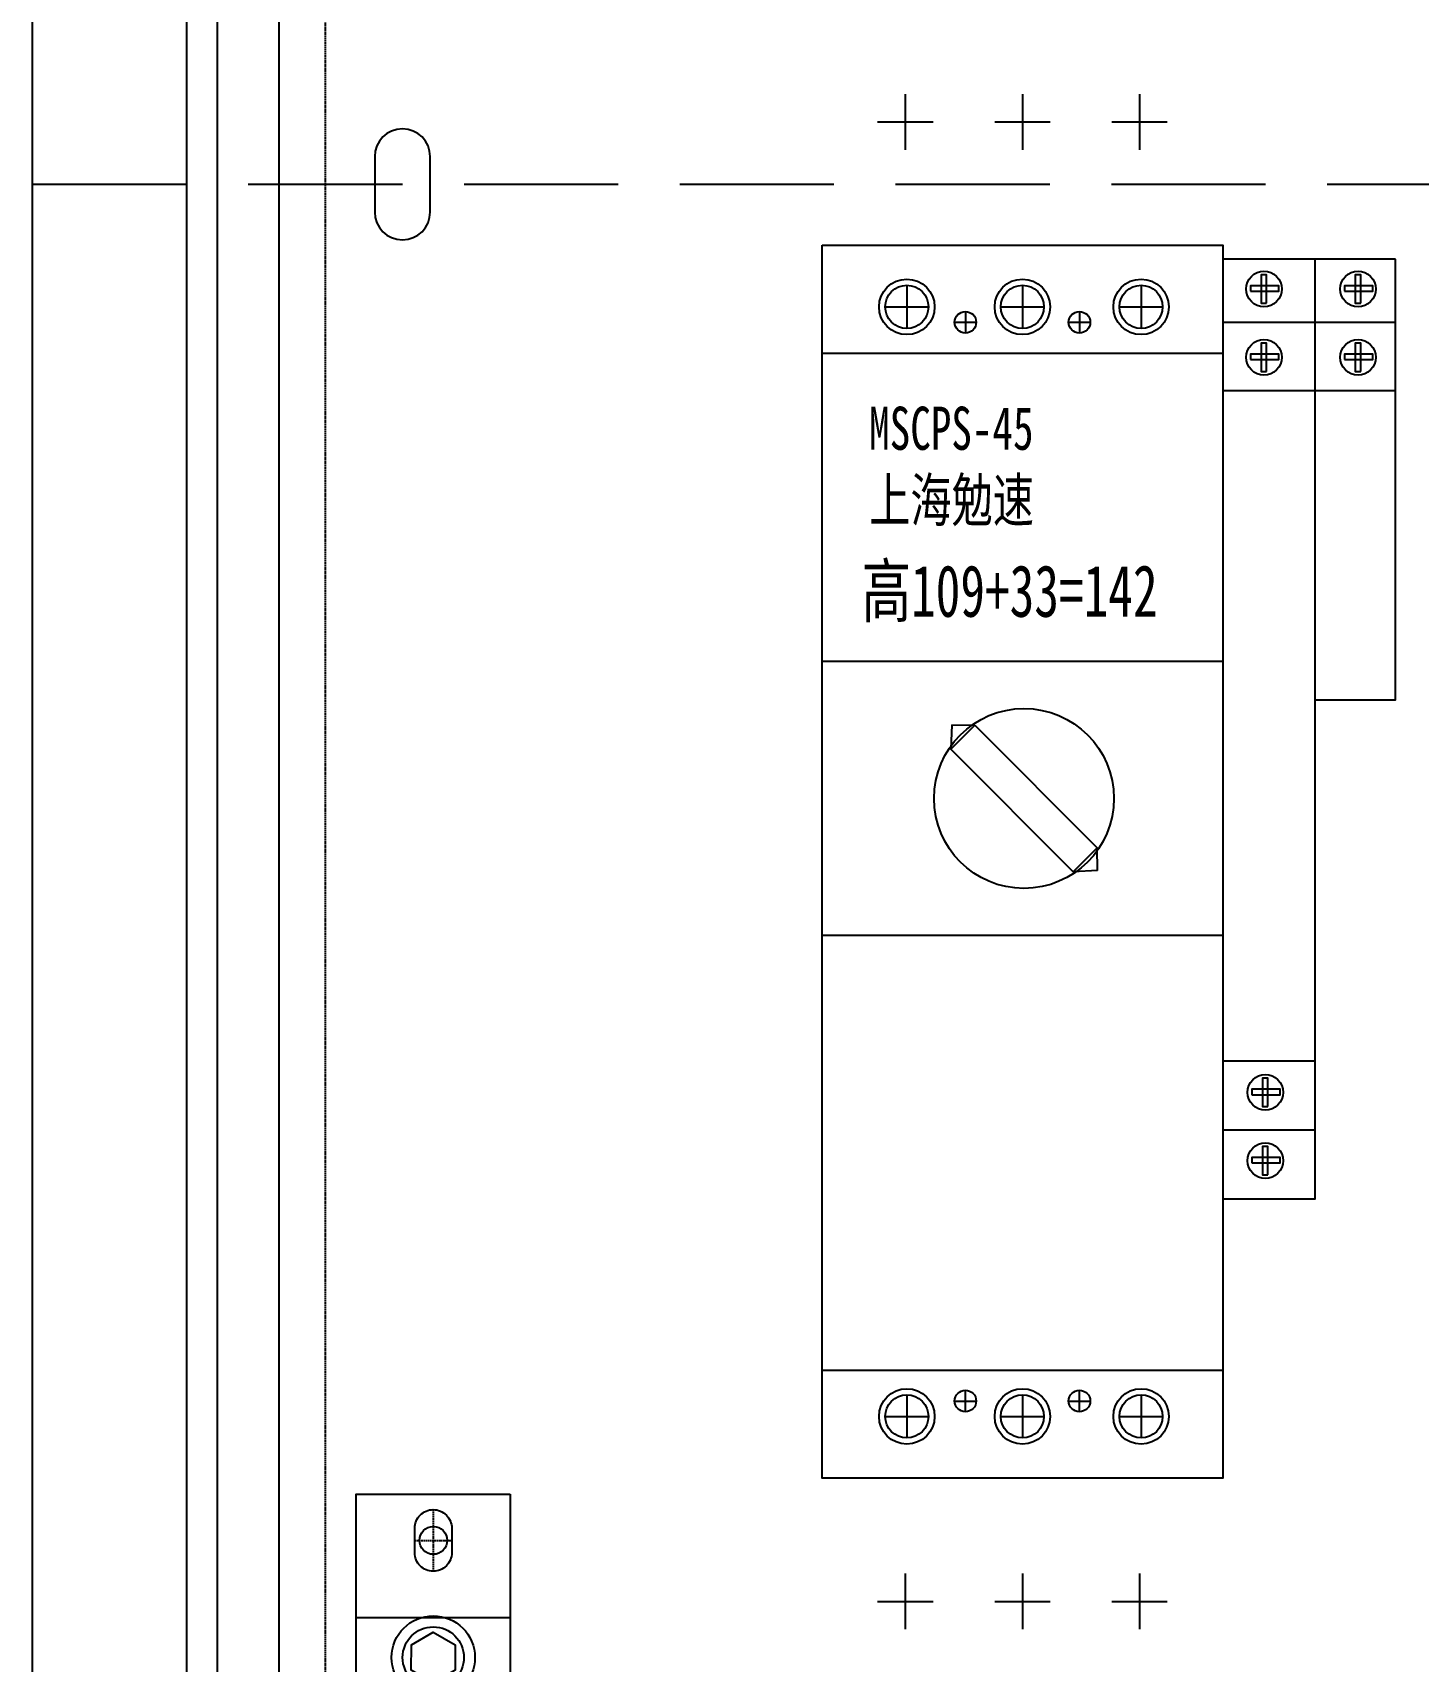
# Model space of a CAD drawing. Extents: x 1587288 to 1587888, y 413858 to 414858.
# Drawn here: x 1587288.3 to 1587513.1, y 414117.9 to 414382.1 of the extents above; entities that cross this region are included whole.
import ezdxf

# ---------------------------------------------------------------- set-up
doc = ezdxf.new("R2010")
doc.units = 0
doc.header["$MEASUREMENT"] = 0
doc.linetypes.add('DASH', pattern=[0.35, 0.25, -0.1])
doc.linetypes.add('LYJS-XX', pattern=[0.35, 0.25, -0.1])
for name, color, linetype in [('EQUIP-插座', 3, 'Continuous'), ('LY-JS-BJ', 7, 'Continuous'), ('LY-JS-YQJ', 7, 'Continuous'), ('布置图', 20, 'Continuous'), ('注释', 1, 'Continuous')]:
    doc.layers.add(name, color=color, linetype=linetype)
doc.styles.add('-宋体', font='', dxfattribs={"width": 0.65})
doc.styles.get('-宋体').set_extended_font_data('NSimSun')

# ---------------------------------------------------------------- blocks, each defined once
blk = doc.blocks.new('A$C7F2E4CF4')
at = {"layer": 'LY-JS-YQJ', "color": 1, "linetype": 'DASH'}
for p, q in [((0, 5), (0, -5)), ((-3, 0), (3, 0))]:
    blk.add_line(p, q, dxfattribs=at)
at = {"layer": 'LY-JS-YQJ', "color": 0, "linetype": 'ByBlock'}
blk.add_lwpolyline([(0, 5), (0, 5, -0.414214), (3, 2), (3, -2, -0.414214), (0, -5), (0, -5, -0.414214), (-3, -2), (-3, 2, -0.414214)], format="xyb", close=True, dxfattribs=at)
blk = doc.blocks.new('15位地排2021')
at = {"layer": 'LY-JS-YQJ', "color": 1, "linetype": 'ByBlock'}
for p, q in [((4.95, 15.76), (4.95, 11.28)), ((2.87, 11.28), (7.03, 11.28)), ((3.41, 9.93), (6.43, 9.93)), ((4.14, 8.58), (5.65, 8.58))]:
    blk.add_line(p, q, dxfattribs=at)
at = {"layer": 'LY-JS-YQJ', "color": 2, "linetype": 'ByBlock'}
blk.add_lwpolyline([(25, 160), (25, 0), (0, 0), (0, 160)], close=True, dxfattribs=at)
for points in [[(0, 140), (25, 140)], [(25, 20), (0, 20)]]:
    blk.add_lwpolyline(points, dxfattribs=at)
at = {"layer": 'LY-JS-YQJ', "color": 3}
for points in [[(12.49, 129.41), (8.94, 131.47), (8.96, 135.57), (12.51, 137.6), (16.06, 135.54), (16.04, 131.44)], [(18.99, 118.88), (16.29, 120.45), (16.3, 123.57), (19.01, 125.12), (21.71, 123.55), (21.7, 120.43)], [(5.99, 111.88), (3.29, 113.45), (3.3, 116.57), (6.01, 118.12), (8.71, 116.55), (8.7, 113.43)], [(18.99, 104.88), (16.29, 106.45), (16.3, 109.57), (19.01, 111.12), (21.71, 109.55), (21.7, 106.43)], [(5.99, 97.88), (3.29, 99.45), (3.3, 102.57), (6.01, 104.12), (8.71, 102.55), (8.7, 99.43)], [(18.99, 90.88), (16.29, 92.45), (16.3, 95.57), (19.01, 97.12), (21.71, 95.55), (21.7, 92.43)], [(5.99, 83.88), (3.29, 85.45), (3.3, 88.57), (6.01, 90.12), (8.71, 88.55), (8.7, 85.43)], [(18.99, 76.88), (16.29, 78.45), (16.3, 81.57), (19.01, 83.12), (21.71, 81.55), (21.7, 78.43)], [(5.99, 69.88), (3.29, 71.45), (3.3, 74.57), (6.01, 76.12), (8.71, 74.55), (8.7, 71.43)], [(18.99, 62.88), (16.29, 64.45), (16.3, 67.57), (19.01, 69.12), (21.71, 67.55), (21.7, 64.43)], [(5.99, 55.88), (3.29, 57.45), (3.3, 60.57), (6.01, 62.12), (8.71, 60.55), (8.7, 57.43)], [(18.99, 48.88), (16.29, 50.45), (16.3, 53.57), (19.01, 55.12), (21.71, 53.55), (21.7, 50.43)], [(5.99, 41.88), (3.29, 43.45), (3.3, 46.57), (6.01, 48.12), (8.71, 46.55), (8.7, 43.43)], [(18.99, 34.88), (16.29, 36.45), (16.3, 39.57), (19.01, 41.12), (21.71, 39.55), (21.7, 36.43)], [(12.49, 30.59), (8.94, 28.53), (8.96, 24.43), (12.51, 22.4), (16.06, 24.46), (16.04, 28.56)]]:
    blk.add_lwpolyline(points, close=True, dxfattribs=at)
for centre, radius in [((12.5, 133.51), 6.76), ((12.5, 133.51), 4.97), ((19, 122), 5.14), ((19, 122), 3.78), ((6, 115), 5.14), ((6, 115), 3.78), ((19, 108), 5.14), ((19, 108), 3.78), ((6, 101), 5.14), ((6, 101), 3.78), ((19, 94), 5.14), ((19, 94), 3.78), ((6, 87), 5.14), ((6, 87), 3.78), ((19, 80), 5.14), ((19, 80), 3.78), ((6, 73), 5.14), ((6, 73), 3.78), ((19, 66), 5.14), ((19, 66), 3.78), ((6, 59), 5.14), ((6, 59), 3.78), ((19, 52), 5.14), ((19, 52), 3.78), ((6, 45), 5.14), ((6, 45), 3.78), ((19, 38), 5.14), ((19, 38), 3.78), ((12.5, 26.49), 6.76), ((12.5, 26.49), 4.97)]:
    blk.add_circle(centre, radius, dxfattribs=at)
at = {"layer": 'LY-JS-YQJ', "color": 0}
for p in [(12.5, 152.5), (12.5, 7.5)]:
    blk.add_blockref('A$C7F2E4CF4', p, dxfattribs=at)
at = {"layer": 'LY-JS-YQJ', "color": 4, "style": '-宋体', "width": 0.8}
blk.add_text('15', height=8, dxfattribs=at).set_placement((15.47, 10.63))
blk = doc.blocks.new('A$C621cb95d')
at = {"color": 0}
for p, q in [((93, -2.25), (65, -2.25)), ((13.75, -6.5), (13.75, -13.5)), ((32.5, -6.5), (32.5, -13.5)), ((51.75, -6.5), (51.75, -13.5)), ((10.25, -10), (17.25, -10)), ((29, -10), (36, -10)), ((48.25, -10), (55.25, -10)), ((65, -12.5), (93, -12.5)), ((0, -17.5), (65, -17.5)), ((65, -23.58), (93, -23.58)), ((0, -67.5), (65, -67.5)), ((21.04, -77.83), (20.87, -81.76)), ((21.04, -77.83), (24.76, -77.87)), ((44.67, -101.44), (44.6, -97.71)), ((44.67, -101.44), (40.74, -101.63)), ((65, -112), (0, -112)), ((65, -132.31), (80, -132.31)), ((65, -143.49), (80, -143.49)), ((0, -182.5), (65, -182.5)), ((13.75, -186.5), (13.75, -193.5)), ((32.5, -186.5), (32.5, -193.5)), ((51.75, -186.5), (51.75, -193.5)), ((10.25, -190), (17.25, -190)), ((29, -190), (36, -190)), ((48.25, -190), (55.25, -190))]:
    blk.add_line(p, q, dxfattribs=at)
at = {"color": 1}
for p, q in [((21.65, -12.5), (24.85, -12.5)), ((23.25, -10.9), (23.25, -14.1)), ((40.15, -12.5), (43.35, -12.5)), ((41.75, -10.9), (41.75, -14.1)), ((21.65, -187.5), (24.85, -187.5)), ((23.25, -189.1), (23.25, -185.9)), ((40.15, -187.5), (43.35, -187.5)), ((41.75, -189.1), (41.75, -185.9))]:
    blk.add_line(p, q, dxfattribs=at)
at = {"color": 0}
for points in [[(0, 0), (65, 0), (65, -200), (0, -200)], [(72.11, -9.39), (72.11, -4.81), (71.22, -4.81), (71.22, -9.39)], [(87.38, -9.39), (87.38, -4.81), (86.48, -4.81), (86.48, -9.39)], [(69.5, -7.47), (74.07, -7.47), (74.07, -6.58), (69.5, -6.58)], [(84.76, -7.47), (89.33, -7.47), (89.33, -6.58), (84.76, -6.58)], [(69.5, -18.55), (74.07, -18.55), (74.07, -17.66), (69.5, -17.66)], [(72.11, -20.46), (72.11, -15.89), (71.22, -15.89), (71.22, -20.46)], [(84.76, -18.55), (89.33, -18.55), (89.33, -17.66), (84.76, -17.66)], [(87.38, -20.46), (87.38, -15.89), (86.48, -15.89), (86.48, -20.46)], [(24.76, -77.87), (44.63, -97.74), (40.74, -101.63), (20.87, -81.76)], [(69.72, -137.81), (74.29, -137.81), (74.29, -136.91), (69.72, -136.91)], [(72.33, -139.72), (72.33, -135.15), (71.44, -135.15), (71.44, -139.72)], [(72.33, -150.79), (72.33, -146.22), (71.44, -146.22), (71.44, -150.79)], [(69.72, -148.88), (74.29, -148.88), (74.29, -147.99), (69.72, -147.99)]]:
    blk.add_lwpolyline(points, close=True, dxfattribs=at)
for points in [[(65, -154.68), (80, -154.68), (80, -2.25)], [(80, -73.75), (93, -73.75), (93, -2.25)]]:
    blk.add_lwpolyline(points, dxfattribs=at)
for centre, radius in [((71.68, -7.1), 2.89), ((86.94, -7.1), 2.89), ((13.75, -10), 4.5), ((13.75, -10), 3.5), ((32.5, -10), 4.5), ((32.5, -10), 3.5), ((51.75, -10), 4.5), ((51.75, -10), 3.5), ((71.68, -18.18), 2.89), ((86.94, -18.18), 2.89), ((32.75, -89.75), 14.59), ((71.9, -137.43), 2.89), ((71.9, -148.51), 2.89), ((13.75, -190), 4.5), ((13.75, -190), 3.5), ((32.5, -190), 4.5), ((32.5, -190), 3.5), ((51.75, -190), 4.5), ((51.75, -190), 3.5)]:
    blk.add_circle(centre, radius, dxfattribs=at)
at = {"layer": 'EQUIP-插座', "color": 1}
for p, q in [((13.5, 24.5), (13.5, 15.5)), ((32.5, 24.5), (32.5, 15.5)), ((51.5, 24.5), (51.5, 15.5)), ((9, 20), (18, 20)), ((28, 20), (37, 20)), ((47, 20), (56, 20)), ((13.5, -215.5), (13.5, -224.5)), ((32.5, -215.5), (32.5, -224.5)), ((51.5, -215.5), (51.5, -224.5)), ((9, -220), (18, -220)), ((28, -220), (37, -220)), ((47, -220), (56, -220))]:
    blk.add_line(p, q, dxfattribs=at)
at = {"layer": 'EQUIP-插座', "color": 4}
for centre in [(23.25, -12.5), (41.75, -12.5), (23.25, -187.5), (41.75, -187.5)]:
    blk.add_circle(centre, 1.75, dxfattribs=at)
at = {"color": 1, "style": '-宋体', "width": 0.7}
for s, height, p in [('MSCPS-45', 7, (7.64, -33.19)), ('上海勉速', 7, (7.64, -44.85)), ('高109+33=142', 8.4, (6.41, -60.28))]:
    blk.add_text(s, height=height, dxfattribs=at).set_placement(p)
blk = doc.blocks.new('KB0-MSCPS-45上海勉速-2024.1')
at = {"layer": '注释', "color": 6}
for centre in [(23.25, 192.5), (41.75, 192.5), (23.25, 17.5), (41.75, 17.5)]:
    blk.add_circle(centre, 1.75, dxfattribs=at)
at = {"color": 0}
blk.add_blockref('A$C621cb95d', (0, 205), dxfattribs=at)
blk = doc.blocks.new('600-1000-明-底板')
at = {"layer": 'LY-JS-BJ', "color": 1}
blk.add_lwpolyline([(-237, 460), (237, 460), (260, 437), (260, -437), (237, -460), (-237, -460), (-260, -437), (-260, 437)], close=True, dxfattribs=at)
blk.add_lwpolyline([(-235.5, -4.5), (-235.5, 4.5, 1), (-244.5, 4.5), (-244.5, -4.5, 1)], format="xyb", close=True, dxfattribs=at)

msp = doc.modelspace()

# ---------------------------------------------------------------- linework, layer by layer
at = {"color": 6}
msp.add_circle((1587353.29, 414137.51), 2.25, dxfattribs=at)
at = {"layer": 'LY-JS-BJ', "color": 6, "linetype": 'LYJS-XX', "ltscale": 100}
msp.add_line((1587288.29, 414357.51), (1587888.29, 414357.51), dxfattribs=at)
at = {"layer": 'LY-JS-BJ', "color": 6, "ltscale": 50}
for points in [[(1587313.29, 414832.51), (1587863.29, 414832.51), (1587863.29, 413882.51), (1587313.29, 413882.51)], [(1587318.29, 414827.51), (1587858.29, 414827.51), (1587858.29, 413887.51), (1587318.29, 413887.51)]]:
    msp.add_lwpolyline(points, close=True, dxfattribs=at)
at = {"layer": 'LY-JS-BJ', "color": 6, "linetype": 'LYJS-XX', "lineweight": -3}
msp.add_lwpolyline([(1587335.79, 414810.01), (1587840.79, 414810.01), (1587840.79, 413905.01), (1587335.79, 413905.01)], close=True, dxfattribs=at)
at = {"layer": '布置图', "ltscale": 50}
msp.add_lwpolyline([(1587288.29, 414857.51), (1587888.29, 414857.51), (1587888.29, 413857.51), (1587288.29, 413857.51)], close=True, dxfattribs=at)

# ---------------------------------------------------------------- block references
at = {"color": 6}
for name, p in [('KB0-MSCPS-45上海勉速-2024.1', (1587416.36, 414142.63)), ('15位地排2021', (1587340.79, 413985.01))]:
    msp.add_blockref(name, p, dxfattribs=at)
at = {"layer": 'LY-JS-BJ', "color": 6, "lineweight": -3}
msp.add_blockref('600-1000-明-底板', (1587588.29, 414357.51), dxfattribs=at)

doc.saveas('drawing.dxf')
